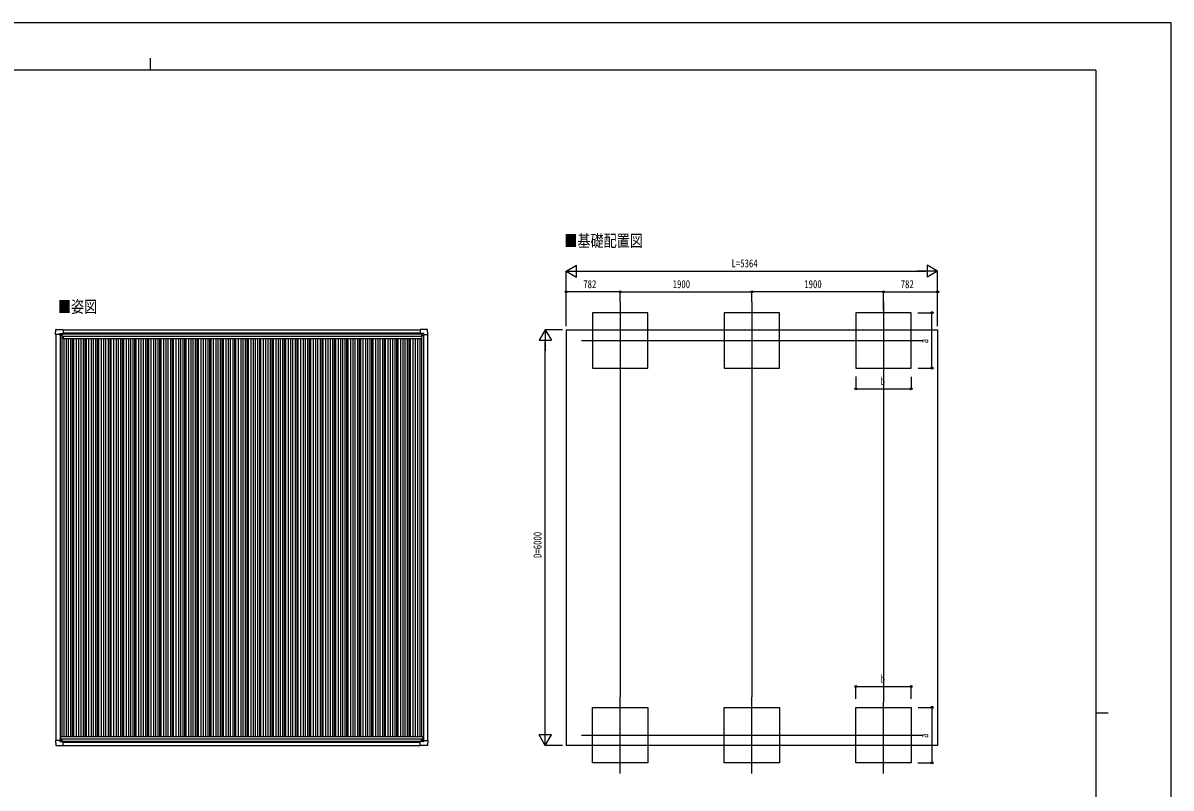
# Model space of a CAD drawing. Units: millimetres, scale not verified. Extents: x -14718 to 14718, y -10395 to 10395.
# Drawn here: x -1856 to 14718, y -647 to 10395 of the extents above; entities that cross this region are included whole.
import ezdxf
from ezdxf.enums import TextEntityAlignment as Align

# ---------------------------------------------------------------- set-up
doc = ezdxf.new("R2010")
doc.units = ezdxf.units.MM
doc.header["$LTSCALE"] = 50
for name, color, linetype in [('0-2_USER1', 3, 'Continuous'), ('0-3_YKK_12', 2, 'Continuous'), ('0-4_YKK_13', 4, 'Continuous'), ('0-5_YKK_A1', 4, 'Continuous'), ('0-6_YKK_D', 6, 'Continuous'), ('0-7_YKK_ZWAK', 7, 'Continuous')]:
    doc.layers.add(name, color=color, linetype=linetype)
doc.styles.add('ＭＳ ゴシック', font='')
doc.styles.get('ＭＳ ゴシック').set_extended_font_data('MS Gothic')

msp = doc.modelspace()

# ---------------------------------------------------------------- linework, layer by layer
at = {"layer": '0-3_YKK_12'}
for p, q in [((6766.67, 6369.46), (6766.67, 5262.81)), ((8666.67, 6369.46), (8666.67, 5262.81)), ((10566.67, 6369.46), (10566.67, 5337.81)), ((6208, 5813.2), (11140.91, 5813.2)), ((6766.67, -438.97), (6766.67, 667.68)), ((8666.67, -438.97), (8666.67, 667.68)), ((10566.67, -438.97), (10566.67, 592.68)), ((6208, 117.29), (11140.91, 117.29))]:
    msp.add_line(p, q, dxfattribs=at)
at = {"layer": '0-4_YKK_13'}
for p, q in [((-1276.39, 5971.04), (-1275.54, 5970.18)), ((-1275.54, 5970.18), (-1275.54, 5912.58)), ((3881.51, 5971.04), (3880.66, 5970.18)), ((3880.66, 5970.18), (3880.66, 5912.58)), ((-1382.54, 5897.68), (-1383.36, 5898.51)), ((-1324.16, 5897.68), (-1382.54, 5897.68)), ((-1324.16, 5897.68), (-1324.16, 5914.12)), ((-1324.16, 5897.68), (-1324.16, 5884.68)), ((-1323.16, 5915.12), (-1293.25, 5915.12)), ((-1298.56, 5892.14), (-1298.56, 5891.18)), ((-1292.54, 5914.83), (-1291.54, 5913.83)), ((-1291.54, 5913.83), (-1291.54, 5884.18)), ((-1291.54, 5912.03), (-1276.75, 5912.03)), ((-1276.72, 5912.03), (-1276, 5912.08)), ((-1275.54, 5912.58), (-1275.54, 5912.56)), ((3880.66, 5912.58), (3880.66, 5912.56)), ((3881.84, 5912.03), (3881.12, 5912.08)), ((3896.66, 5912.03), (3881.87, 5912.03)), ((3897.66, 5914.83), (3896.66, 5913.83)), ((3896.66, 5913.83), (3896.66, 5884.18)), ((3928.28, 5915.12), (3898.37, 5915.12)), ((3903.68, 5892.14), (3903.68, 5891.18)), ((3929.28, 5897.68), (3929.28, 5914.12)), ((3929.28, 5897.68), (3929.28, 5884.68)), ((3929.28, 5897.68), (3987.66, 5897.68)), ((3987.66, 5897.68), (3988.48, 5898.51)), ((-1382.54, 40.3), (-1383.36, 39.47)), ((-1324.16, 40.3), (-1382.54, 40.3)), ((-1324.16, 40.3), (-1324.16, 53.3)), ((-1324.16, 40.3), (-1324.16, 23.86)), ((-1323.16, 22.86), (-1293.25, 22.86)), ((-1298.56, 45.84), (-1298.56, 46.8)), ((-1292.54, 23.15), (-1291.54, 24.15)), ((-1291.54, 24.15), (-1291.54, 53.8)), ((-1291.54, 25.95), (-1276.75, 25.95)), ((-1276.72, 25.95), (-1276, 25.9)), ((-1275.54, 25.4), (-1275.54, 25.42)), ((-1275.54, -32.2), (-1275.54, 25.4)), ((3880.68, 25.29), (3880.68, 25.31)), ((3880.68, -32.31), (3880.68, 25.29)), ((3881.85, 25.84), (3881.13, 25.79)), ((3896.68, 25.84), (3881.88, 25.84)), ((3896.68, 24.04), (3896.68, 53.69)), ((3897.68, 23.04), (3896.68, 24.04)), ((3928.3, 22.75), (3898.38, 22.75)), ((3903.7, 45.73), (3903.7, 46.69)), ((3929.3, 40.19), (3929.3, 53.19)), ((3929.3, 40.19), (3987.67, 40.19)), ((3929.3, 40.19), (3929.3, 23.74)), ((3987.67, 40.19), (3988.5, 39.36)), ((-1276.39, -33.06), (-1275.54, -32.2)), ((3881.53, -33.17), (3880.68, -32.31))]:
    msp.add_line(p, q, dxfattribs=at)
for points in [[(-1383.36, 5898.51), (-1383.48, 5898.63), (-1379.07, 5970.72)], [(-1378.57, 5971.18), (-1276.54, 5971.18), (-1276.39, 5971.04)], [(3983.69, 5971.18), (3881.66, 5971.18), (3881.51, 5971.04)], [(3988.48, 5898.51), (3988.6, 5898.63), (3984.19, 5970.72)], [(-1292.04, 5883.68), (-1321.6, 5883.68), (-1323.16, 5883.68), (-1324.16, 5884.68)], [(-1300.48, 5893.1), (-1301.44, 5893.1), (-1301.44, 5894.06), (-1300.48, 5894.06)], [(-1299.52, 5895.02), (-1299.52, 5895.98), (-1298.56, 5895.98), (-1298.56, 5895.02)], [(-1298.56, 5891.18), (-1299.52, 5891.18), (-1299.52, 5892.14)], [(-1297.6, 5894.06), (-1296.64, 5894.06), (-1296.64, 5893.1), (-1297.6, 5893.1)], [(3897.16, 5883.68), (3926.72, 5883.68), (3928.28, 5883.68), (3929.28, 5884.68)], [(3902.72, 5894.06), (3901.76, 5894.06), (3901.76, 5893.1), (3902.72, 5893.1)], [(3904.64, 5895.02), (3904.64, 5895.98), (3903.68, 5895.98), (3903.68, 5895.02)], [(3903.68, 5891.18), (3904.64, 5891.18), (3904.64, 5892.14)], [(3905.6, 5893.1), (3906.56, 5893.1), (3906.56, 5894.06), (3905.6, 5894.06)], [(-1383.36, 39.47), (-1383.48, 39.35), (-1379.07, -32.73)], [(-1292.04, 54.3), (-1321.6, 54.3), (-1323.16, 54.3), (-1324.16, 53.3)], [(-1300.48, 44.88), (-1301.44, 44.88), (-1301.44, 43.92), (-1300.48, 43.92)], [(-1298.56, 46.8), (-1299.52, 46.8), (-1299.52, 45.84)], [(-1299.52, 42.96), (-1299.52, 42), (-1298.56, 42), (-1298.56, 42.96)], [(-1297.6, 43.92), (-1296.64, 43.92), (-1296.64, 44.88), (-1297.6, 44.88)], [(3897.18, 54.19), (3926.74, 54.19), (3928.29, 54.19), (3929.3, 53.19)], [(3902.74, 43.81), (3901.78, 43.81), (3901.78, 44.77), (3902.74, 44.77)], [(3903.7, 46.69), (3904.66, 46.69), (3904.66, 45.73)], [(3904.66, 42.85), (3904.66, 41.89), (3903.7, 41.89), (3903.7, 42.85)], [(3905.62, 44.77), (3906.58, 44.77), (3906.58, 43.81), (3905.62, 43.81)], [(3988.5, 39.36), (3988.61, 39.24), (3984.2, -32.85)], [(-1378.57, -33.2), (-1276.54, -33.2), (-1276.39, -33.06)], [(3983.71, -33.31), (3881.68, -33.31), (3881.53, -33.17)]]:
    msp.add_lwpolyline(points, dxfattribs=at)
for centre in [(-1299.04, 5893.58), (3904.16, 5893.58), (-1299.04, 44.4), (3904.18, 44.29)]:
    msp.add_circle(centre, 5.3, dxfattribs=at)
for centre, radius, start, end in [((-1378.57, 5970.68), 0.5, 90, 176.5), ((3983.69, 5970.68), 0.5, 3.5, 90), ((-1300.48, 5895.02), 0.96, 270, 0), ((-1300.48, 5892.14), 0.96, 0, 90), ((-1297.6, 5895.02), 0.96, 180, 270), ((-1297.6, 5892.14), 0.96, 90, 180), ((-1292.04, 5884.18), 0.5, 270, 315), ((-1292.04, 5884.18), 0.5, 315, 0), ((-1276.75, 5912.53), 0.5, 270, 273.5), ((3881.87, 5912.53), 0.5, 266.5, 270), ((3897.16, 5884.18), 0.5, 180, 225), ((3897.16, 5884.18), 0.5, 225, 270), ((3902.72, 5895.02), 0.96, 270, 0), ((3902.72, 5892.14), 0.96, 0, 90), ((3905.6, 5895.02), 0.96, 180, 270), ((3905.6, 5892.14), 0.96, 90, 180), ((-1300.48, 45.84), 0.96, 270, 0), ((-1300.48, 42.96), 0.96, 0, 90), ((-1297.6, 45.84), 0.96, 180, 270), ((-1297.6, 42.96), 0.96, 90, 180), ((-1292.04, 53.8), 0.5, 45, 90), ((-1292.04, 53.8), 0.5, 0, 45), ((-1276.75, 25.45), 0.5, 86.5, 90), ((3881.88, 25.34), 0.5, 90, 93.5), ((3897.18, 53.69), 0.5, 135, 180), ((3897.18, 53.69), 0.5, 90, 135), ((3902.74, 45.73), 0.96, 270, 0), ((3902.74, 42.85), 0.96, 0, 90), ((3905.62, 45.73), 0.96, 180, 270), ((3905.62, 42.85), 0.96, 90, 180), ((-1378.57, -32.7), 0.5, 183.5, 270), ((3983.71, -32.81), 0.5, 270, 356.5)]:
    msp.add_arc(centre, radius, start, end, dxfattribs=at)
for centre, major_axis, ratio, start_param, end_param in [((-1323.16, 5914.12), (-0.71, 0.71), 0.99628, 5.49965061, 7.06672), ((-1293.25, 5914.12), (0, 1), 0.998135, 5.49778714, 6.28318531), ((-1276.04, 5912.57), (0.368, -0.347), 0.974973, 5.45460589, 7.02540222), ((3881.16, 5912.57), (-0.368, -0.347), 0.974973, 5.5409684, 7.11176473), ((3898.37, 5914.12), (0, 1), 0.998135, 6.28318531, 7.06858347), ((3928.28, 5914.12), (0.71, 0.71), 0.99628, 5.49965061, 7.06672), ((-1323.16, 23.86), (-0.71, -0.71), 0.99628, 5.49965061, 7.06672), ((-1293.25, 23.86), (0, -1), 0.998135, 6.28318531, 7.06858347), ((-1276.04, 25.41), (0.368, 0.347), 0.974973, 5.5409684, 7.11176473), ((3881.18, 25.3), (-0.368, 0.347), 0.974973, 5.45460589, 7.02540222), ((3898.38, 23.75), (0, -1), 0.998135, 5.49778714, 6.28318531), ((3928.29, 23.75), (0.71, -0.71), 0.99628, 5.49965061, 7.06672)]:
    msp.add_ellipse(centre, major_axis=major_axis, ratio=ratio, start_param=start_param, end_param=end_param, dxfattribs=at)
at = {"layer": '0-5_YKK_A1'}
for p, q in [((-1275.54, 5968.05), (3880.66, 5968.05)), ((5984.67, 5968.05), (11348.67, 5968.05)), ((5984.67, 5968.05), (5984.67, -31.95)), ((11348.67, 5968.05), (11348.67, -31.95)), ((-1379.54, 5897.68), (-1379.54, 40.3)), ((-1319.54, 5883.68), (-1319.54, 54.3)), ((-1292.54, 5883.68), (-1292.54, 95.97)), ((-1292.54, 5853.05), (-1273.54, 5853.05)), ((-1291.54, 5910.66), (3896.66, 5910.66)), ((-1291.54, 5908.87), (3896.66, 5908.87)), ((-1275.54, 5922), (3880.66, 5922)), ((-1273.54, 5875.34), (3895.46, 5875.34)), ((-1273.54, 5875.34), (-1273.54, 5840.49)), ((-1273.54, 5840.49), (3895.46, 5840.49)), ((-1267.44, 5840.49), (-1267.44, 95.97)), ((-1232.44, 5840.49), (-1232.44, 95.97)), ((-1202.44, 5840.49), (-1202.44, 95.97)), ((-1167.44, 5840.49), (-1167.44, 95.97)), ((-1143.28, 5840.49), (-1143.28, 95.97)), ((-1125.34, 5840.49), (-1125.34, 95.97)), ((-1087.44, 5840.49), (-1087.44, 95.97)), ((-1052.44, 5840.49), (-1052.44, 95.97)), ((-1022.44, 5840.49), (-1022.44, 95.97)), ((-987.44, 5840.49), (-987.44, 95.97)), ((-963.28, 5840.49), (-963.28, 95.97)), ((-945.34, 5840.49), (-945.34, 95.97)), ((-907.44, 5840.49), (-907.44, 95.97)), ((-872.44, 5840.49), (-872.44, 95.97)), ((-842.44, 5840.49), (-842.44, 95.97)), ((-807.44, 5840.49), (-807.44, 95.97)), ((-783.28, 5840.49), (-783.28, 95.97)), ((-765.34, 5840.49), (-765.34, 95.97)), ((-727.44, 5840.49), (-727.44, 95.97)), ((-692.44, 5840.49), (-692.44, 95.97)), ((-662.44, 5840.49), (-662.44, 95.97)), ((-627.44, 5840.49), (-627.44, 95.97)), ((-603.28, 5840.49), (-603.28, 95.97)), ((-585.34, 5840.49), (-585.34, 95.97)), ((-547.44, 5840.49), (-547.44, 95.97)), ((-512.44, 5840.49), (-512.44, 95.97)), ((-482.44, 5840.49), (-482.44, 95.97)), ((-447.44, 5840.49), (-447.44, 95.97)), ((-423.28, 5840.49), (-423.28, 95.97)), ((-405.34, 5840.49), (-405.34, 95.97)), ((-367.44, 5840.49), (-367.44, 95.97)), ((-332.44, 5840.49), (-332.44, 95.97)), ((-302.44, 5840.49), (-302.44, 95.97)), ((-267.44, 5840.49), (-267.44, 95.97)), ((-243.28, 5840.49), (-243.28, 95.97)), ((-225.34, 5840.49), (-225.34, 95.97)), ((-187.44, 5840.49), (-187.44, 95.97)), ((-152.44, 5840.49), (-152.44, 95.97)), ((-122.44, 5840.49), (-122.44, 95.97)), ((-87.44, 5840.49), (-87.44, 95.97)), ((-63.28, 5840.49), (-63.28, 95.97)), ((-45.34, 5840.49), (-45.34, 95.97)), ((-7.44, 5840.49), (-7.44, 95.97)), ((27.56, 5840.49), (27.56, 95.97)), ((57.56, 5840.49), (57.56, 95.97)), ((92.56, 5840.49), (92.56, 95.97)), ((116.72, 5840.49), (116.72, 95.97)), ((134.66, 5840.49), (134.66, 95.97)), ((172.56, 5840.49), (172.56, 95.97)), ((207.56, 5840.49), (207.56, 95.97)), ((237.56, 5840.49), (237.56, 95.97)), ((272.56, 5840.49), (272.56, 95.97)), ((296.72, 5840.49), (296.72, 95.97)), ((314.66, 5840.49), (314.66, 95.97)), ((352.56, 5840.49), (352.56, 95.97)), ((387.56, 5840.49), (387.56, 95.97)), ((417.56, 5840.49), (417.56, 95.97)), ((452.56, 5840.49), (452.56, 95.97)), ((476.72, 5840.49), (476.72, 95.97)), ((494.66, 5840.49), (494.66, 95.97)), ((532.56, 5840.49), (532.56, 95.97)), ((567.56, 5840.49), (567.56, 95.97)), ((597.56, 5840.49), (597.56, 95.97)), ((632.56, 5840.49), (632.56, 95.97)), ((656.72, 5840.49), (656.72, 95.97)), ((674.66, 5840.49), (674.66, 95.97)), ((712.56, 5840.49), (712.56, 95.97)), ((747.56, 5840.49), (747.56, 95.97)), ((777.56, 5840.49), (777.56, 95.97)), ((812.56, 5840.49), (812.56, 95.97)), ((836.72, 5840.49), (836.72, 95.97)), ((854.66, 5840.49), (854.66, 95.97)), ((892.56, 5840.49), (892.56, 95.97)), ((927.56, 5840.49), (927.56, 95.97)), ((957.56, 5840.49), (957.56, 95.97)), ((992.56, 5840.49), (992.56, 95.97)), ((1016.72, 5840.49), (1016.72, 95.97)), ((1034.66, 5840.49), (1034.66, 95.97)), ((1072.56, 5840.49), (1072.56, 95.97)), ((1107.56, 5840.49), (1107.56, 95.97)), ((1137.56, 5840.49), (1137.56, 95.97)), ((1172.56, 5840.49), (1172.56, 95.97)), ((1196.72, 5840.49), (1196.72, 95.97)), ((1214.66, 5840.49), (1214.66, 95.97)), ((1252.56, 5840.49), (1252.56, 95.97)), ((1287.56, 5840.49), (1287.56, 95.97)), ((1317.56, 5840.49), (1317.56, 95.97)), ((1352.56, 5840.49), (1352.56, 95.97)), ((1376.72, 5840.49), (1376.72, 95.97)), ((1394.66, 5840.49), (1394.66, 95.97)), ((1432.56, 5840.49), (1432.56, 95.97)), ((1467.56, 5840.49), (1467.56, 95.97)), ((1497.56, 5840.49), (1497.56, 95.97)), ((1532.56, 5840.49), (1532.56, 95.97)), ((1556.72, 5840.49), (1556.72, 95.97)), ((1574.66, 5840.49), (1574.66, 95.97)), ((1612.56, 5840.49), (1612.56, 95.97)), ((1647.56, 5840.49), (1647.56, 95.97)), ((1677.56, 5840.49), (1677.56, 95.97)), ((1712.56, 5840.49), (1712.56, 95.97)), ((1736.72, 5840.49), (1736.72, 95.97)), ((1754.66, 5840.49), (1754.66, 95.97)), ((1792.56, 5840.49), (1792.56, 95.97)), ((1827.56, 5840.49), (1827.56, 95.97)), ((1857.56, 5840.49), (1857.56, 95.97)), ((1892.56, 5840.49), (1892.56, 95.97)), ((1916.72, 5840.49), (1916.72, 95.97)), ((1934.66, 5840.49), (1934.66, 95.97)), ((1972.56, 5840.49), (1972.56, 95.97)), ((2007.56, 5840.49), (2007.56, 95.97)), ((2037.56, 5840.49), (2037.56, 95.97)), ((2072.56, 5840.49), (2072.56, 95.97)), ((2096.72, 5840.49), (2096.72, 95.97)), ((2114.66, 5840.49), (2114.66, 95.97)), ((2152.56, 5840.49), (2152.56, 95.97)), ((2187.56, 5840.49), (2187.56, 95.97)), ((2217.56, 5840.49), (2217.56, 95.97)), ((2252.56, 5840.49), (2252.56, 95.97)), ((2276.72, 5840.49), (2276.72, 95.97)), ((2294.66, 5840.49), (2294.66, 95.97)), ((2332.56, 5840.49), (2332.56, 95.97)), ((2367.56, 5840.49), (2367.56, 95.97)), ((2397.56, 5840.49), (2397.56, 95.97)), ((2432.56, 5840.49), (2432.56, 95.97)), ((2456.72, 5840.49), (2456.72, 95.97)), ((2474.66, 5840.49), (2474.66, 95.97)), ((2512.56, 5840.49), (2512.56, 95.97)), ((2547.56, 5840.49), (2547.56, 95.97)), ((2577.56, 5840.49), (2577.56, 95.97)), ((2612.56, 5840.49), (2612.56, 95.97)), ((2636.72, 5840.49), (2636.72, 95.97)), ((2654.66, 5840.49), (2654.66, 95.97)), ((2692.56, 5840.49), (2692.56, 95.97)), ((2727.56, 5840.49), (2727.56, 95.97)), ((2757.56, 5840.49), (2757.56, 95.97)), ((2792.56, 5840.49), (2792.56, 95.97)), ((2816.72, 5840.49), (2816.72, 95.97)), ((2834.66, 5840.49), (2834.66, 95.97)), ((2872.56, 5840.49), (2872.56, 95.97)), ((2907.56, 5840.49), (2907.56, 95.97)), ((2937.56, 5840.49), (2937.56, 95.97)), ((2972.56, 5840.49), (2972.56, 95.97)), ((2996.72, 5840.49), (2996.72, 95.97)), ((3014.66, 5840.49), (3014.66, 95.97)), ((3052.56, 5840.49), (3052.56, 95.97)), ((3087.56, 5840.49), (3087.56, 95.97)), ((3117.56, 5840.49), (3117.56, 95.97)), ((3152.56, 5840.49), (3152.56, 95.97)), ((3176.72, 5840.49), (3176.72, 95.97)), ((3194.66, 5840.49), (3194.66, 95.97)), ((3232.56, 5840.49), (3232.56, 95.97)), ((3267.56, 5840.49), (3267.56, 95.97)), ((3297.56, 5840.49), (3297.56, 95.97)), ((3332.56, 5840.49), (3332.56, 95.97)), ((3356.72, 5840.49), (3356.72, 95.97)), ((3374.66, 5840.49), (3374.66, 95.97)), ((3412.56, 5840.49), (3412.56, 95.97)), ((3447.56, 5840.49), (3447.56, 95.97)), ((3477.56, 5840.49), (3477.56, 95.97)), ((3512.56, 5840.49), (3512.56, 95.97)), ((3536.72, 5840.49), (3536.72, 95.97)), ((3554.66, 5840.49), (3554.66, 95.97)), ((3592.56, 5840.49), (3592.56, 95.97)), ((3627.56, 5840.49), (3627.56, 95.97)), ((3657.56, 5840.49), (3657.56, 95.97)), ((3692.56, 5840.49), (3692.56, 95.97)), ((3716.72, 5840.49), (3716.72, 95.97)), ((3734.66, 5840.49), (3734.66, 95.97)), ((3772.56, 5840.49), (3772.56, 95.97)), ((3807.56, 5840.49), (3807.56, 95.97)), ((3837.56, 5840.49), (3837.56, 95.97)), ((3872.56, 5840.49), (3872.56, 95.97)), ((3895.46, 5875.34), (3895.46, 5840.49)), ((3895.46, 5853.05), (3897.66, 5853.05)), ((3897.66, 5883.68), (3897.66, 95.97)), ((3924.66, 5883.68), (3924.66, 54.19)), ((3984.66, 5897.68), (3984.68, 40.19)), ((-1312.44, 95.97), (3917.56, 95.97)), ((-1312.44, 95.97), (-1312.44, 54.3)), ((-1312.44, 61.28), (3917.56, 61.28)), ((-1291.54, 29.14), (3896.68, 29.14)), ((-1275.54, 16.39), (3880.68, 16.39)), ((3917.56, 95.97), (3917.56, 54.19)), ((-1275.54, -31.95), (3880.68, -31.95)), ((11348.67, -31.95), (5984.67, -31.95))]:
    msp.add_line(p, q, dxfattribs=at)
for points in [[(6366.87, 5413.2), (7166.87, 5413.2), (7166.87, 6213.2), (6366.87, 6213.2)], [(8266.87, 5413.2), (9066.87, 5413.2), (9066.87, 6213.2), (8266.87, 6213.2)], [(10166.87, 5413.2), (10966.87, 5413.2), (10966.87, 6213.2), (10166.87, 6213.2)], [(6366.87, 517.29), (7166.87, 517.29), (7166.87, -282.71), (6366.87, -282.71)], [(8266.87, 517.29), (9066.87, 517.29), (9066.87, -282.71), (8266.87, -282.71)], [(10166.87, 517.29), (10966.87, 517.29), (10966.87, -282.71), (10166.87, -282.71)]]:
    msp.add_lwpolyline(points, close=True, dxfattribs=at)
at = {"layer": '0-6_YKK_D'}
for p, q in [((5984.67, 6813.2), (6136.22, 6900.7)), ((5984.67, 6018.05), (5984.67, 6814.2)), ((5984.67, 6813.2), (6136.22, 6725.7)), ((5984.67, 6813.2), (6287.78, 6813.2)), ((6136.22, 6725.7), (6136.22, 6900.7)), ((6159.67, 6813.2), (11173.67, 6813.2)), ((11348.67, 6813.2), (11045.56, 6813.2)), ((11348.67, 6813.2), (11197.11, 6900.7)), ((11197.11, 6900.7), (11197.11, 6725.7)), ((11348.67, 6813.2), (11197.11, 6725.7)), ((11348.67, 6018.05), (11348.67, 6814.2)), ((5984.67, 6019.05), (5984.67, 6514.2)), ((6766.67, 6513.2), (5984.67, 6513.2)), ((6766.67, 6372.44), (6766.67, 6514.2)), ((6766.67, 6372.44), (6766.67, 6514.2)), ((6766.67, 6513.2), (8666.67, 6513.2)), ((8666.67, 6370.46), (8666.67, 6514.2)), ((8666.67, 6370.46), (8666.67, 6514.2)), ((10566.67, 6513.2), (8666.67, 6513.2)), ((10566.67, 6247.78), (10566.67, 6514.2)), ((10566.67, 6372.44), (10566.67, 6514.2)), ((10566.67, 6513.2), (11348.67, 6513.2)), ((11348.67, 6018.05), (11348.67, 6514.2)), ((11062.6, 6213.2), (11267.87, 6213.2)), ((11266.87, 5413.2), (11266.87, 6213.2)), ((5684.67, 5968.05), (5597.17, 5816.5)), ((5934.67, 5968.05), (5683.67, 5968.05)), ((5684.67, 5968.05), (5772.17, 5816.5)), ((5684.67, 5968.05), (5684.67, 5664.95)), ((5597.17, 5816.5), (5772.17, 5816.5)), ((5684.67, 143.05), (5684.67, 5793.05)), ((10566.67, 5337.81), (10566.67, 592.68)), ((11067.69, 5413.2), (11267.87, 5413.2)), ((6766.67, 5262.31), (6766.67, 668.18)), ((8666.67, 5262.31), (8666.67, 668.18)), ((10166.87, 5291.11), (10166.87, 5112.2)), ((10966.87, 5289.19), (10966.87, 5112.2)), ((10166.87, 5113.2), (10966.87, 5113.2)), ((10166.87, 639.37), (10166.87, 818.29)), ((10166.87, 817.29), (10966.87, 817.29)), ((10966.87, 641.3), (10966.87, 818.29)), ((11067.69, 517.29), (11267.87, 517.29)), ((11266.87, 517.29), (11266.87, -282.71)), ((5684.67, -31.95), (5684.67, 271.16)), ((5684.67, -31.95), (5597.17, 119.61)), ((5772.17, 119.61), (5597.17, 119.61)), ((5684.67, -31.95), (5772.17, 119.61)), ((5934.67, -31.95), (5683.67, -31.95)), ((11062.6, -282.71), (11267.87, -282.71))]:
    msp.add_line(p, q, dxfattribs=at)
for centre in [(5984.67, 6513.2), (6766.67, 6513.2), (6766.67, 6513.2), (8666.67, 6513.2), (8666.67, 6513.2), (10566.67, 6513.2), (10566.67, 6513.2), (11348.67, 6513.2), (11266.87, 6213.2), (11266.87, 5413.2), (10166.87, 5113.2), (10966.87, 5113.2), (10166.87, 817.29), (10966.87, 817.29), (11266.87, 517.29), (11266.87, -282.71)]:
    msp.add_circle(centre, 14.88, dxfattribs=at)
at = {"layer": '0-7_YKK_ZWAK'}
for p, q in [((-17.43, 9887.5), (-17.43, 9712.5)), ((13632.57, 9712.5), (-13667.43, 9712.5)), ((13632.57, 9712.5), (13632.57, -8837.5)), ((13632.57, 437.5), (13807.57, 437.5))]:
    msp.add_line(p, q, dxfattribs=at)
msp.add_lwpolyline([(-14717.5, -10395), (14717.5, -10395), (14717.5, 10395), (-14717.5, 10395)], close=True, dxfattribs=at)

# ---------------------------------------------------------------- texts
at = {"layer": '0-2_USER1', "style": 'ＭＳ ゴシック', "width": 0.8}
for s, p in [('■基礎配置図', (5959.29, 7112.7)), ('■姿図', (-1351.73, 6161.7))]:
    msp.add_text(s, height=173.2, dxfattribs=at).set_placement(p, align=Align.BOTTOM_LEFT)
at = {"layer": '0-6_YKK_D', "style": 'ＭＳ ゴシック', "width": 0.8}
for s, p in [('L=5364', (8372.67, 6833.2)), ('782', (6232.87, 6533.2)), ('1900', (7523.47, 6533.2)), ('1900', (9423.47, 6533.2)), ('782', (10814.87, 6533.2)), ('b', (10524.87, 5133.2)), ('b', (10524.87, 837.29))]:
    msp.add_text(s, height=115.5, dxfattribs=at).set_placement(p, align=Align.BOTTOM_LEFT)
for s, p in [('a', (11246.87, 5771.2)), ('D=6000', (5664.67, 2674.05)), ('a', (11246.87, 75.29))]:
    msp.add_text(s, height=115.5, rotation=90, dxfattribs=at).set_placement(p, align=Align.BOTTOM_LEFT)

doc.saveas('drawing.dxf')
